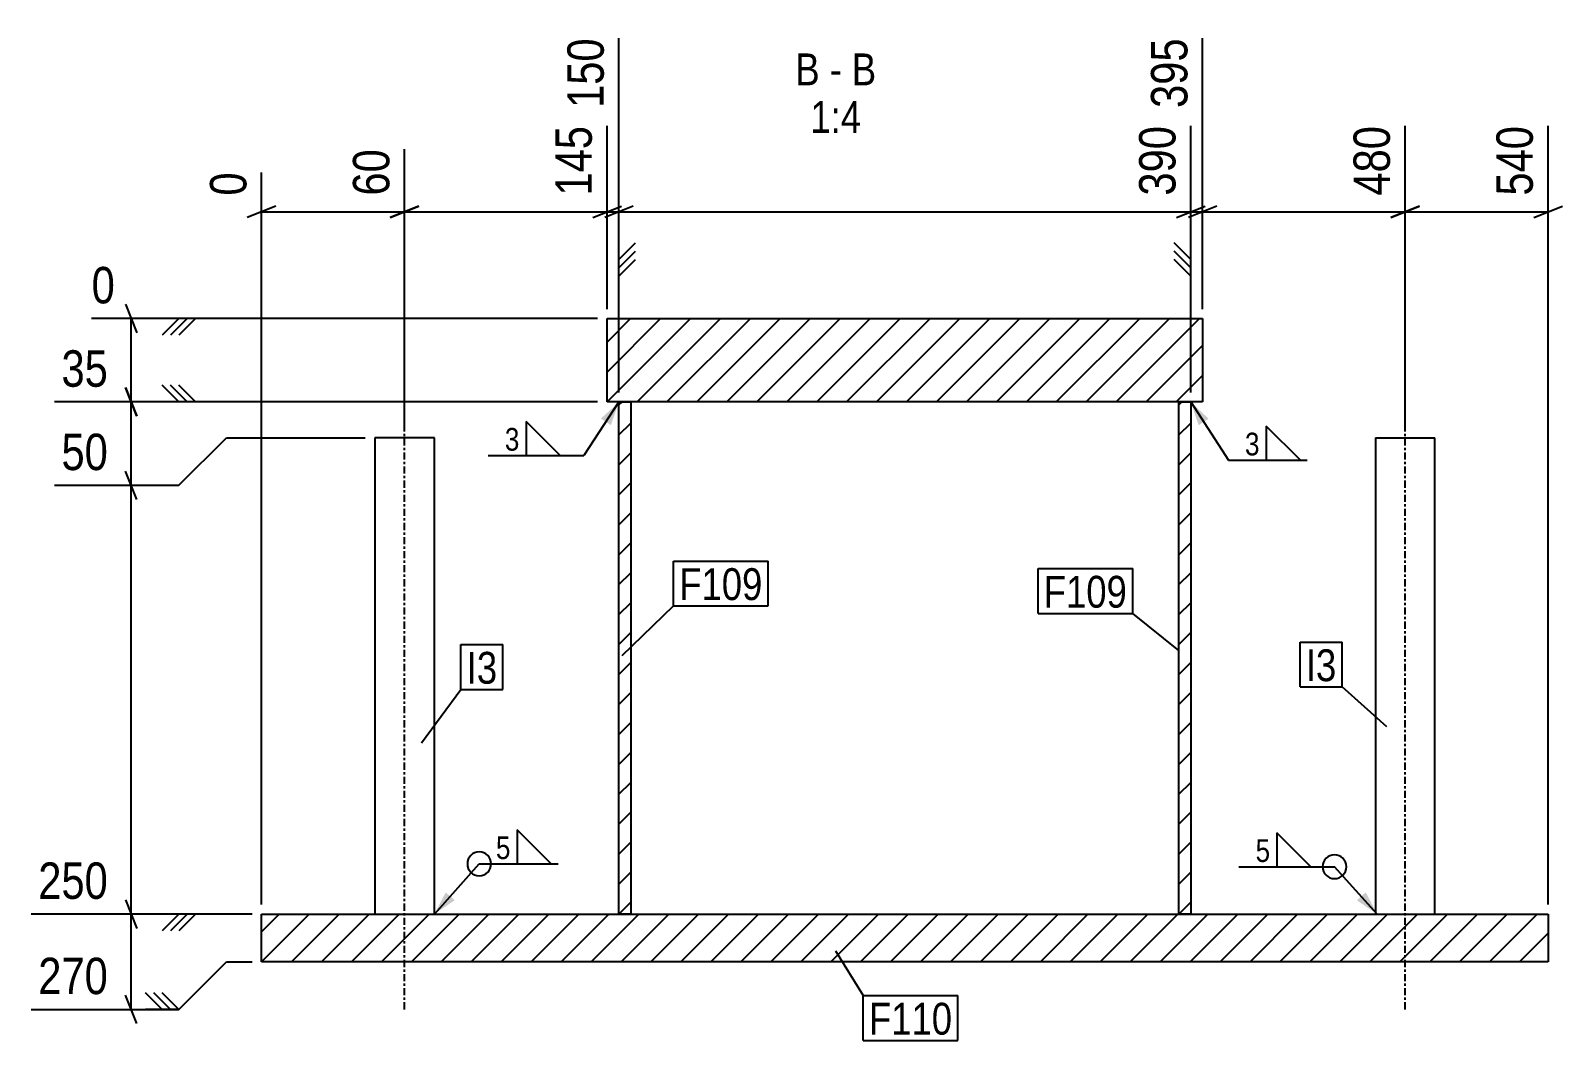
# Model space of a CAD drawing. Header units: millimetres. Extents: x 14 to 42592, y 10 to 1805.
# Drawn here: x 41949 to 42592, y 10 to 434 of the extents above; entities that cross this region are included whole.
import ezdxf

# ---------------------------------------------------------------- set-up
doc = ezdxf.new("R2010")
doc.units = ezdxf.units.MM
doc.linetypes.add('DXK_LINE_DOT2', pattern=[3.9198, 1.9599, -1.9599])
doc.linetypes.add('DXK_LINE_DOT3', pattern=[5.9187, 2.979, -0.9799, 0.9799, -0.9799])
for name, color, linetype in [('MÅLSÆTNING', 7, 'Continuous'), ('STÅL', 7, 'Continuous'), ('TEKST', 7, 'Continuous')]:
    doc.layers.add(name, color=color, linetype=linetype)
doc.styles.add('Arial Narrow', font='ARIALN.TTF', dxfattribs={"height": 0.2})

msp = doc.modelspace()

# ---------------------------------------------------------------- hatches: boundary and pattern name
at = {"layer": 'STÅL', "linetype": 'Continuous'}
h = msp.add_hatch(dxfattribs=at)
h.set_pattern_fill('', scale=2.8, style=0, pattern_type=0)
h.set_pattern_definition([(45, (42191.404, 277.624), (-6.28618, 6.28618), [])])
h.paths.add_polyline_path([(42191.4, 312.62), (42191.4, 277.62), (42441.4, 277.62), (42441.4, 312.62)])
h = msp.add_hatch(dxfattribs=at)
h.set_pattern_fill('', scale=2.8, style=0, pattern_type=0)
h.set_pattern_definition([(45, (42196.41, 62.624), (-6.28618, 6.28618), [])])
h.paths.add_polyline_path([(42196.41, 277.62), (42196.41, 62.62), (42201.41, 62.62), (42201.41, 277.62)])
h = msp.add_hatch(dxfattribs=at)
h.set_pattern_fill('', scale=2.8, style=0, pattern_type=0)
h.set_pattern_definition([(45, (42431.404, 62.624), (-6.28618, 6.28618), [])])
h.paths.add_polyline_path([(42431.4, 277.62), (42431.4, 62.62), (42436.4, 62.62), (42436.4, 277.62)])
h = msp.add_hatch(dxfattribs=at)
h.set_pattern_fill('', scale=2.8, style=0, pattern_type=0)
h.set_pattern_definition([(45, (42046.404, 42.624), (-6.28618, 6.28618), [])])
h.paths.add_polyline_path([(42046.4, 62.62), (42046.4, 42.62), (42586.4, 42.62), (42586.4, 62.62)])
at = {"layer": 'TEKST', "linetype": 'Continuous'}
for points in [[(42188.82, 270.65), (42196.41, 277.62), (42192.99, 267.9)], [(42439.73, 267.87), (42436.4, 277.62), (42443.93, 270.58)], [(42127.44, 68.41), (42118.91, 62.62), (42123.71, 71.74)], [(42509.86, 71.72), (42514.72, 62.62), (42506.16, 68.36)]]:
    msp.add_hatch(color=3, dxfattribs=at).paths.add_polyline_path(points)

# ---------------------------------------------------------------- linework, layer by layer
at = {"layer": 'MÅLSÆTNING', "color": 7, "linetype": 'Continuous'}
for p, q in [((42196.41, 281.62), (42196.41, 430.31)), ((42441.4, 316.62), (42441.4, 430.31)), ((42191.4, 316.62), (42191.4, 393.51)), ((42191.4, 316.62), (42191.4, 393.51)), ((42436.4, 281.62), (42436.4, 393.51)), ((42436.4, 281.62), (42436.4, 393.51)), ((42526.41, 266.62), (42526.41, 393.51)), ((42586.4, 66.62), (42586.4, 393.51)), ((42106.41, 266.62), (42106.41, 383.76)), ((42106.41, 266.62), (42106.41, 383.76)), ((42046.4, 66.62), (42046.4, 374.01)), ((42052.4, 359.86), (42040.4, 355.06)), ((42046.4, 357.46), (42106.41, 357.46)), ((42112.41, 359.86), (42100.41, 355.06)), ((42100.41, 355.06), (42112.41, 359.86)), ((42106.41, 357.46), (42191.4, 357.46)), ((42185.4, 355.06), (42197.4, 359.86)), ((42185.4, 355.06), (42197.4, 359.86)), ((42202.41, 359.86), (42190.41, 355.06)), ((42202.41, 359.86), (42190.41, 355.06)), ((42191.4, 357.46), (42196.41, 357.46)), ((42196.41, 357.46), (42436.4, 357.46)), ((42430.4, 355.06), (42442.4, 359.86)), ((42430.4, 355.06), (42442.4, 359.86)), ((42447.4, 359.86), (42435.4, 355.06)), ((42436.4, 357.46), (42441.4, 357.46)), ((42441.4, 357.46), (42526.41, 357.46)), ((42520.41, 355.06), (42532.41, 359.86)), ((42526.41, 357.46), (42586.4, 357.46)), ((42580.4, 355.06), (42592.4, 359.86)), ((42196.41, 337.46), (42203.41, 344.46)), ((42196.41, 330.46), (42196.41, 344.46)), ((42196.41, 337.46), (42203.41, 344.46)), ((42196.41, 330.46), (42196.41, 344.46)), ((42196.41, 333.96), (42203.41, 340.96)), ((42196.41, 333.96), (42203.41, 340.96)), ((42436.4, 337.46), (42429.4, 344.46)), ((42436.4, 337.46), (42429.4, 344.46)), ((42436.4, 333.96), (42429.4, 340.96)), ((42436.4, 333.96), (42429.4, 340.96)), ((42436.4, 330.46), (42436.4, 344.46)), ((42436.4, 330.46), (42436.4, 344.46)), ((42196.41, 330.46), (42203.41, 337.46)), ((42196.41, 330.46), (42203.41, 337.46)), ((42436.4, 330.46), (42429.4, 337.46)), ((42436.4, 330.46), (42429.4, 337.46)), ((41989.2, 318.62), (41994, 306.62)), ((42187.4, 312.62), (41975.05, 312.62)), ((41991.6, 277.62), (41991.6, 312.62)), ((42011.6, 312.62), (42004.6, 305.62)), ((42018.6, 312.62), (42004.6, 312.62)), ((42015.1, 312.62), (42008.1, 305.62)), ((42018.6, 312.62), (42011.6, 305.62)), ((41994, 271.62), (41989.2, 283.62)), ((41989.2, 283.62), (41994, 271.62)), ((42011.6, 277.62), (42004.6, 284.62)), ((42011.6, 277.62), (42004.6, 284.62)), ((42015.1, 277.62), (42008.1, 284.62)), ((42015.1, 277.62), (42008.1, 284.62)), ((42018.6, 277.62), (42011.6, 284.62)), ((42018.6, 277.62), (42011.6, 284.62)), ((42187.4, 277.62), (41959.48, 277.62)), ((42187.4, 277.62), (41959.48, 277.62)), ((41991.6, 242.62), (41991.6, 277.62)), ((42018.6, 277.62), (42004.6, 277.62)), ((42018.6, 277.62), (42004.6, 277.62)), ((42011.6, 242.62), (42031.6, 262.62)), ((42011.6, 242.62), (42031.6, 262.62)), ((42031.6, 262.62), (42089.91, 262.62)), ((42031.6, 262.62), (42089.91, 262.62)), ((41994, 236.62), (41989.2, 248.62)), ((41994, 236.62), (41989.2, 248.62)), ((41959.48, 242.62), (42011.6, 242.62)), ((41959.48, 242.62), (42011.6, 242.62)), ((41991.6, 62.62), (41991.6, 242.62)), ((41989.2, 68.62), (41994, 56.62)), ((41989.2, 68.62), (41994, 56.62)), ((42042.4, 62.62), (41949.73, 62.62)), ((42042.4, 62.62), (41949.73, 62.62)), ((41991.6, 22.62), (41991.6, 62.62)), ((42011.6, 62.62), (42004.6, 55.62)), ((42018.6, 62.62), (42004.6, 62.62)), ((42011.6, 62.62), (42004.6, 55.62)), ((42018.6, 62.62), (42004.6, 62.62)), ((42015.1, 62.62), (42008.1, 55.62)), ((42015.1, 62.62), (42008.1, 55.62)), ((42018.6, 62.62), (42011.6, 55.62)), ((42018.6, 62.62), (42011.6, 55.62)), ((42011.6, 22.62), (42031.6, 42.62)), ((42031.6, 42.62), (42042.4, 42.62)), ((41994, 16.62), (41989.2, 28.62)), ((42004.6, 22.62), (41997.6, 29.62)), ((42008.1, 22.62), (42001.1, 29.62)), ((42011.6, 22.62), (42004.6, 29.62)), ((41949.73, 22.62), (42011.6, 22.62)), ((42011.6, 22.62), (41997.6, 22.62))]:
    msp.add_line(p, q, dxfattribs=at)
at = {"layer": 'STÅL', "color": 2, "linetype": 'Continuous'}
for p, q in [((42191.4, 277.62), (42191.4, 312.62)), ((42191.4, 312.62), (42441.4, 312.62)), ((42441.4, 312.62), (42441.4, 277.62)), ((42441.4, 277.62), (42191.4, 277.62)), ((42196.41, 62.62), (42196.41, 277.62)), ((42196.41, 277.62), (42201.41, 277.62)), ((42201.41, 277.62), (42201.41, 62.62)), ((42431.4, 62.62), (42431.4, 277.62)), ((42431.4, 277.62), (42436.4, 277.62)), ((42436.4, 277.62), (42436.4, 62.62)), ((42093.91, 262.62), (42093.91, 62.62)), ((42118.91, 262.62), (42093.91, 262.62)), ((42118.91, 62.62), (42118.91, 262.62)), ((42513.91, 262.62), (42513.91, 62.62)), ((42513.91, 262.62), (42538.91, 262.62)), ((42538.91, 62.62), (42538.91, 262.62)), ((42046.4, 42.62), (42046.4, 62.62)), ((42046.4, 62.62), (42586.4, 62.62)), ((42201.41, 62.62), (42196.41, 62.62)), ((42436.4, 62.62), (42431.4, 62.62)), ((42586.4, 62.62), (42586.4, 42.62)), ((42586.4, 42.62), (42046.4, 42.62))]:
    msp.add_line(p, q, dxfattribs=at)
at = {"layer": 'STÅL', "color": 7, "linetype": 'DXK_LINE_DOT3'}
for p, q in [((42106.41, 22.62), (42106.41, 302.62)), ((42526.41, 22.62), (42526.41, 302.62))]:
    msp.add_line(p, q, dxfattribs=at)
at = {"layer": 'STÅL', "color": 7, "linetype": 'DXK_LINE_DOT2'}
for p, q in [((42093.91, 62.62), (42118.91, 62.62)), ((42513.91, 62.62), (42538.91, 62.62))]:
    msp.add_line(p, q, dxfattribs=at)
at = {"layer": 'TEKST', "color": 3, "linetype": 'Continuous'}
for p, q in [((42196.41, 277.62), (42181.6, 255.17)), ((42436.4, 277.62), (42452.19, 253.19)), ((42118.91, 62.62), (42137.76, 83.7)), ((42514.72, 62.62), (42496.73, 82.5))]:
    msp.add_line(p, q, dxfattribs=at)
for centre, start, end in [((42137.76, 83.7), 90, 270), ((42496.73, 82.5), 90, 270), ((42496.73, 82.5), 270, 90)]:
    msp.add_arc(centre, 5, start, end, dxfattribs=at)

# ---------------------------------------------------------------- wipeouts: each hides what was drawn before it
at = {"color": 0, "linetype": 'Continuous'}
for points in [[(42280.65, 410.56), (42280.65, 424.56), (42270.42, 424.56), (42270.42, 410.56)], [(42289.95, 410.56), (42289.95, 424.56), (42284.85, 424.56), (42284.85, 410.56)], [(42304.38, 410.56), (42304.38, 424.56), (42294.15, 424.56), (42294.15, 410.56)], [(42298.06, 390.56), (42298.06, 404.56), (42276.74, 404.56), (42276.74, 390.56)]]:
    msp.add_wipeout(points, dxfattribs=at).dxf.layer = 'TEKST'
at = {"color": 0}
for points in [[(42155.4, 256.37), (42155.4, 267.97), (42147.71, 267.97), (42147.71, 256.37)], [(42466.09, 254.39), (42466.09, 265.99), (42458.39, 265.99), (42458.39, 254.39)], [(42256.66, 194.45), (42256.66, 208.45), (42221.7, 208.45), (42221.7, 194.45)], [(42409.67, 191.25), (42409.67, 205.25), (42374.71, 205.25), (42374.71, 191.25)], [(42497.51, 160.41), (42497.51, 174.41), (42484.72, 174.41), (42484.72, 160.41)], [(42145.28, 159.33), (42145.28, 173.33), (42132.49, 173.33), (42132.49, 159.33)], [(42151.66, 84.9), (42151.66, 96.5), (42143.96, 96.5), (42143.96, 84.9)], [(42470.53, 83.7), (42470.53, 95.3), (42462.84, 95.3), (42462.84, 83.7)], [(42336.29, 12), (42336.29, 26), (42301.33, 26), (42301.33, 12)]]:
    msp.add_wipeout(points, dxfattribs=at).dxf.layer = 'TEKST'

# ---------------------------------------------------------------- next in the draw order: linework, layer by layer
at = {"layer": 'TEKST', "color": 3, "linetype": 'Continuous'}
for p, q in [((42171.74, 255.17), (42157.46, 269.46)), ((42157.46, 269.46), (42157.46, 255.17)), ((42482.43, 253.19), (42468.14, 267.47)), ((42468.14, 267.47), (42468.14, 253.19)), ((42141.51, 255.17), (42181.6, 255.17)), ((42157.46, 255.17), (42171.74, 255.17)), ((42452.19, 253.19), (42485.29, 253.19)), ((42468.14, 253.19), (42482.43, 253.19)), ((42168, 83.7), (42153.71, 97.99)), ((42153.71, 97.99), (42153.71, 83.7)), ((42486.88, 82.5), (42472.59, 96.78)), ((42472.59, 96.78), (42472.59, 82.5)), ((42137.76, 83.7), (42170.86, 83.7)), ((42153.71, 83.7), (42168, 83.7)), ((42456.64, 82.5), (42496.73, 82.5)), ((42472.59, 82.5), (42486.88, 82.5))]:
    msp.add_line(p, q, dxfattribs=at)
msp.add_arc((42137.76, 83.7), 5, 270, 90, dxfattribs=at)

# ---------------------------------------------------------------- next in the draw order: texts
at = {"layer": 'TEKST', "color": 3, "linetype": 'Continuous', "style": 'Arial Narrow'}
for s, height, p in [('B', 13.36, (42270.42, 410.56)), ('B', 13.36, (42294.15, 410.56)), ('-', 13.36, (42284.85, 410.56)), ('1:4', 13.362, (42276.74, 390.56))]:
    msp.add_text(s, height=height, dxfattribs=at).set_placement(p)
at = {"layer": 'TEKST', "color": 3, "style": 'Arial Narrow'}
for s, p in [('3', (42148.51, 257.17)), ('3', (42459.19, 255.19)), ('5', (42144.76, 85.7)), ('5', (42463.64, 84.5))]:
    msp.add_text(s, height=9.54, dxfattribs=at).set_placement(p)

# ---------------------------------------------------------------- next in the draw order: wipeouts: each hides what was drawn before it
at = {"color": 0, "linetype": 'Continuous'}
for points in [[(42193.21, 433.51), (42170.81, 433.51), (42170.81, 397.86), (42193.21, 397.86)], [(42438.2, 433.51), (42415.8, 433.51), (42415.8, 397.86), (42438.2, 397.86)], [(42523.21, 396.71), (42500.81, 396.71), (42500.81, 361.06), (42523.21, 361.06)], [(42583.2, 396.71), (42560.8, 396.71), (42560.8, 361.06), (42583.2, 361.06)], [(42103.21, 386.96), (42080.81, 386.96), (42080.81, 361.06), (42103.21, 361.06)], [(42043.2, 377.21), (42020.8, 377.21), (42020.8, 361.06), (42043.2, 361.06)], [(41988, 315.82), (41988, 338.22), (41971.85, 338.22), (41971.85, 315.82)], [(41985.09, 280.82), (41985.09, 303.22), (41959.19, 303.22), (41959.19, 280.82)], [(41985.09, 245.82), (41985.09, 268.22), (41959.19, 268.22), (41959.19, 245.82)], [(41985.09, 65.82), (41985.09, 88.22), (41949.44, 88.22), (41949.44, 65.82)], [(41985.09, 25.82), (41985.09, 48.22), (41949.44, 48.22), (41949.44, 25.82)]]:
    msp.add_wipeout(points, dxfattribs=at).dxf.layer = 'MÅLSÆTNING'
at = {"color": 0}
for points in [[(42256.66, 194.45), (42256.66, 208.45), (42221.7, 208.45), (42221.7, 194.45)], [(42409.67, 191.25), (42409.67, 205.25), (42374.71, 205.25), (42374.71, 191.25)], [(42497.51, 160.41), (42497.51, 174.41), (42484.72, 174.41), (42484.72, 160.41)], [(42145.28, 159.33), (42145.28, 173.33), (42132.49, 173.33), (42132.49, 159.33)], [(42336.29, 12), (42336.29, 26), (42301.33, 26), (42301.33, 12)]]:
    msp.add_wipeout(points, dxfattribs=at).dxf.layer = 'TEKST'

# ---------------------------------------------------------------- next in the draw order: linework, layer by layer
at = {"layer": 'MÅLSÆTNING', "color": 7, "linetype": 'Continuous'}
for p, q in [((42196.41, 281.62), (42196.41, 430.31)), ((42441.4, 316.62), (42441.4, 430.31)), ((42526.41, 266.62), (42526.41, 393.51)), ((42532.41, 359.86), (42520.41, 355.06))]:
    msp.add_line(p, q, dxfattribs=at)
at = {"layer": 'TEKST', "color": 7, "linetype": 'Continuous'}
for p, q in [((42219.3, 210.85), (42259.06, 210.85)), ((42219.3, 192.05), (42219.3, 210.85)), ((42259.06, 192.05), (42259.06, 210.85)), ((42372.31, 207.65), (42412.07, 207.65)), ((42372.31, 188.85), (42372.31, 207.65)), ((42412.07, 188.85), (42412.07, 207.65)), ((42197.7, 171.16), (42219.3, 192.05)), ((42219.3, 192.05), (42259.06, 192.05)), ((42372.31, 188.85), (42412.07, 188.85)), ((42431.4, 173.29), (42412.07, 188.85)), ((42130.09, 175.73), (42147.68, 175.73)), ((42130.09, 156.93), (42130.09, 175.73)), ((42147.68, 156.93), (42147.68, 175.73)), ((42482.32, 176.81), (42499.91, 176.81)), ((42482.32, 158.01), (42482.32, 176.81)), ((42499.91, 158.01), (42499.91, 176.81)), ((42113.47, 134.55), (42130.09, 156.93)), ((42130.09, 156.93), (42147.68, 156.93)), ((42482.32, 158.01), (42499.91, 158.01)), ((42518.72, 141.17), (42499.91, 158.01)), ((42287.25, 47.15), (42298.93, 28.4)), ((42298.93, 28.4), (42338.69, 28.4)), ((42298.93, 9.6), (42298.93, 28.4)), ((42338.69, 9.6), (42338.69, 28.4)), ((42298.93, 9.6), (42338.69, 9.6))]:
    msp.add_line(p, q, dxfattribs=at)

# ---------------------------------------------------------------- next in the draw order: texts
at = {"layer": 'MÅLSÆTNING', "color": 3, "linetype": 'Continuous', "style": 'Arial Narrow'}
for s, height, p in [('150', 15.271, (42190.01, 401.06)), ('395', 15.271, (42435, 401.06)), ('480', 15.271, (42520.01, 364.26)), ('540', 15.271, (42580, 364.26)), ('60', 15.271, (42100.01, 364.26)), ('0', 15.27, (42040, 364.26))]:
    msp.add_text(s, height=height, rotation=90.00021, dxfattribs=at).set_placement(p)
for s, height, p in [('0', 15.27, (41975.05, 319.02)), ('35', 15.271, (41962.39, 284.02)), ('50', 15.271, (41962.39, 249.02)), ('250', 15.271, (41952.64, 69.02)), ('270', 15.271, (41952.64, 29.02))]:
    msp.add_text(s, height=height, dxfattribs=at).set_placement(p)
at = {"layer": 'TEKST', "color": 3, "style": 'Arial Narrow'}
for s, p in [('F109', (42221.7, 194.45)), ('F109', (42374.71, 191.25)), ('I3', (42484.72, 160.41)), ('I3', (42132.49, 159.33)), ('F110', (42301.33, 12))]:
    msp.add_text(s, height=13.362, dxfattribs=at).set_placement(p)

# ---------------------------------------------------------------- next in the draw order: wipeouts: each hides what was drawn before it
at = {"color": 0, "linetype": 'Continuous'}
for points in [[(42188.2, 396.71), (42165.8, 396.71), (42165.8, 361.06), (42188.2, 361.06)], [(42433.2, 396.71), (42410.8, 396.71), (42410.8, 361.06), (42433.2, 361.06)]]:
    msp.add_wipeout(points, dxfattribs=at).dxf.layer = 'MÅLSÆTNING'

# ---------------------------------------------------------------- next in the draw order: linework, layer by layer
at = {"layer": 'MÅLSÆTNING', "color": 7, "linetype": 'Continuous'}
msp.add_line((42447.4, 359.86), (42435.4, 355.06), dxfattribs=at)

# ---------------------------------------------------------------- next in the draw order: texts
at = {"layer": 'MÅLSÆTNING', "color": 3, "linetype": 'Continuous', "style": 'Arial Narrow'}
for s, p in [('145', (42185, 364.26)), ('390', (42430, 364.26))]:
    msp.add_text(s, height=15.271, rotation=90.00021, dxfattribs=at).set_placement(p)

doc.saveas('drawing.dxf')
